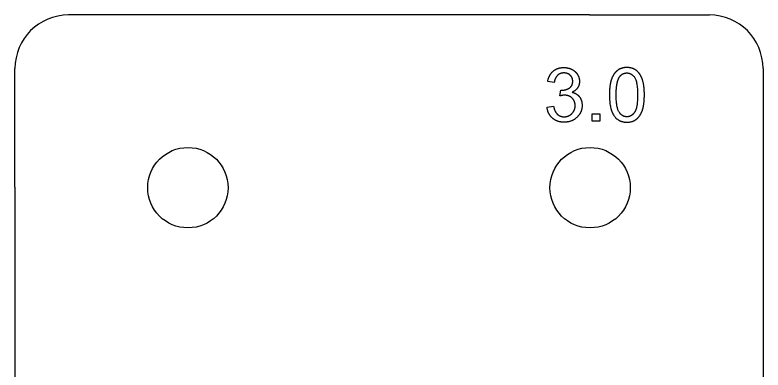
# Model space of a CAD drawing. Header units: millimetres. Extents: x 10 to 192, y -91 to 170.
# Drawn here: x 164.35 to 192.25, y 52.01 to 65.27 of the extents above; entities that cross this region are included whole.
import ezdxf

# ---------------------------------------------------------------- set-up
doc = ezdxf.new("R2010")
doc.units = ezdxf.units.MM
doc.layers.add('Sketch plane 01', color=7, linetype='Continuous')

msp = doc.modelspace()

# ---------------------------------------------------------------- linework, layer by layer
at = {"layer": 'Sketch plane 01'}
for p, q in [((185.364, 65.271), (166.35, 65.271)), ((185.775, 65.271), (185.364, 65.271)), ((185.775, 65.271), (190.25, 65.271)), ((164.35, 58.843), (164.35, 63.271)), ((192.25, 63.271), (192.25, 57.861)), ((184.463, 62.745), (184.218, 62.789)), ((184.677, 62.246), (184.705, 62.462)), ((184.193, 61.828), (184.439, 61.86)), ((185.882, 61.58), (186.162, 61.58)), ((185.882, 61.3), (185.882, 61.58)), ((186.162, 61.58), (186.162, 61.3)), ((186.162, 61.3), (185.882, 61.3)), ((164.35, 58.843), (164.35, 30.107)), ((192.25, 58.797), (192.25, 30.107))]:
    msp.add_line(p, q, dxfattribs=at)
for centre in [(170.8, 58.821), (185.8, 58.821)]:
    msp.add_circle(centre, 1.5, dxfattribs=at)
for centre, start, end in [((166.35, 63.271), 90, 180), ((190.25, 63.271), 0, 90)]:
    msp.add_arc(centre, 2, start, end, dxfattribs=at)
for points, knots in [([(184.218, 62.789), (184.263, 63.036), (184.422, 63.171), (184.582, 63.307), (184.819, 63.307), (184.983, 63.307), (185.12, 63.237), (185.258, 63.167), (185.331, 63.045), (185.404, 62.924), (185.404, 62.788), (185.404, 62.658), (185.334, 62.552), (185.265, 62.445), (185.129, 62.383), (185.306, 62.342), (185.404, 62.213), (185.502, 62.084), (185.502, 61.89), (185.502, 61.629), (185.311, 61.447), (185.12, 61.265), (184.829, 61.265), (184.565, 61.265), (184.392, 61.422), (184.218, 61.578), (184.193, 61.828)], [0, 0, 0, 0.090483, 0.090483, 0.180966, 0.180966, 0.243369, 0.243369, 0.305771, 0.305771, 0.368173, 0.368173, 0.427455, 0.427455, 0.486737, 0.486737, 0.558592, 0.558592, 0.630446, 0.630446, 0.727602, 0.727602, 0.824757, 0.824757, 0.912379, 0.912379, 1, 1, 1]), ([(184.705, 62.462), (184.729, 62.459), (184.744, 62.459), (184.901, 62.459), (185.026, 62.541), (185.152, 62.623), (185.152, 62.793), (185.152, 62.928), (185.06, 63.017), (184.969, 63.105), (184.824, 63.105), (184.681, 63.105), (184.586, 63.015), (184.49, 62.925), (184.463, 62.745)], [0, 0, 0, 0.018224, 0.018224, 0.208747, 0.208747, 0.39927, 0.39927, 0.550164, 0.550164, 0.701059, 0.701059, 0.850529, 0.850529, 1, 1, 1]), ([(186.81, 63.19), (186.954, 63.307), (187.172, 63.307), (187.333, 63.307), (187.454, 63.242), (187.576, 63.177), (187.655, 63.055), (187.734, 62.933), (187.779, 62.758), (187.824, 62.583), (187.824, 62.286), (187.824, 61.934), (187.752, 61.718), (187.679, 61.502), (187.535, 61.384), (187.392, 61.266), (187.172, 61.266), (186.883, 61.266), (186.718, 61.473), (186.52, 61.723), (186.52, 62.286), (186.52, 62.64), (186.593, 62.856), (186.666, 63.072), (186.81, 63.19)], [0, 0, 0, 0.092268, 0.092268, 0.160315, 0.160315, 0.228363, 0.228363, 0.29641, 0.29641, 0.364457, 0.364457, 0.444991, 0.444991, 0.525524, 0.525524, 0.606057, 0.606057, 0.712101, 0.712101, 0.839542, 0.839542, 0.919771, 0.919771, 1, 1, 1]), ([(187.172, 61.468), (187.341, 61.468), (187.456, 61.631), (187.572, 61.795), (187.572, 62.286), (187.572, 62.779), (187.456, 62.942), (187.341, 63.104), (187.169, 63.104), (187, 63.104), (186.899, 62.961), (186.773, 62.778), (186.773, 62.286), (186.773, 61.794), (186.888, 61.631), (187.003, 61.468), (187.172, 61.468)], [0, 0, 0, 0.11402, 0.11402, 0.22804, 0.22804, 0.342694, 0.342694, 0.457347, 0.457347, 0.570181, 0.570181, 0.713454, 0.713454, 0.856727, 0.856727, 1, 1, 1]), ([(184.583, 61.56), (184.684, 61.468), (184.83, 61.468), (185.003, 61.468), (185.122, 61.588), (185.242, 61.708), (185.242, 61.885), (185.242, 62.054), (185.131, 62.164), (185.021, 62.274), (184.85, 62.274), (184.781, 62.274), (184.677, 62.246)], [0, 0, 0, 0.163934, 0.163934, 0.35851, 0.35851, 0.553086, 0.553086, 0.738682, 0.738682, 0.924277, 0.924277, 1, 1, 1])]:
    msp.add_open_spline(points, degree=2, knots=knots, dxfattribs=at)
msp.add_open_spline([(184.439, 61.86), (184.481, 61.652), (184.583, 61.56)], degree=2, dxfattribs=at)

doc.saveas('drawing.dxf')
